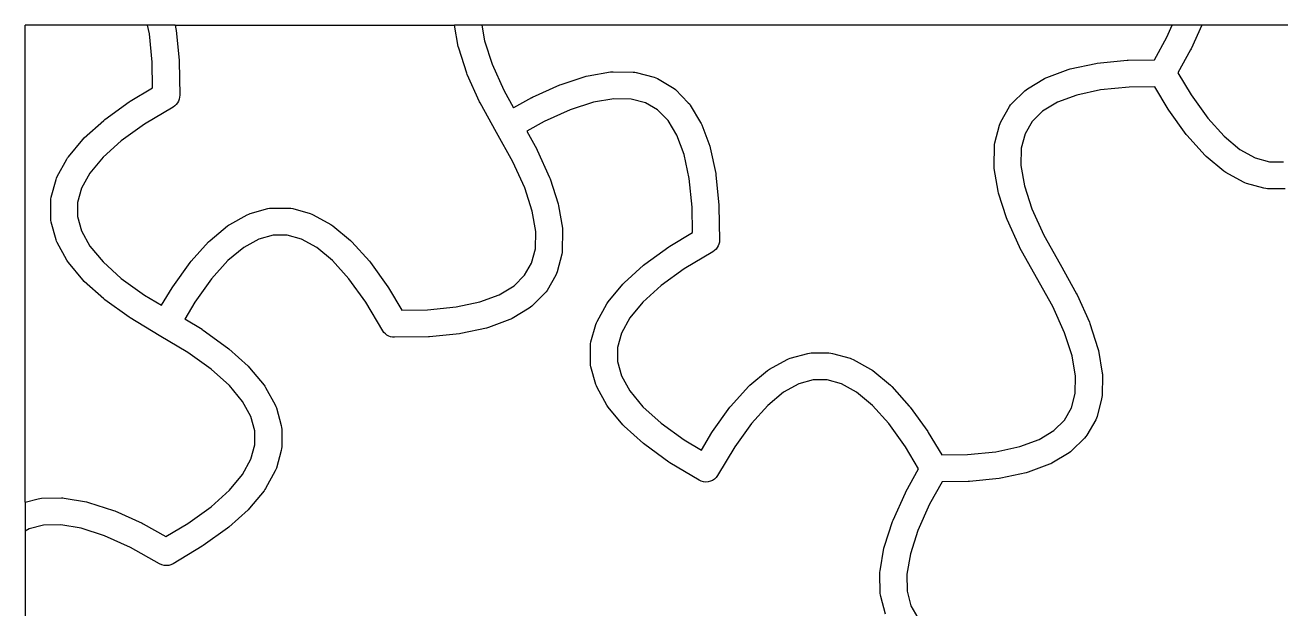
# Model space of a CAD drawing. Header units: millimetres. Extents: x 0 to 304, y 0 to 228.
# Drawn here: x 0 to 69.9, y 195.5 to 228 of the extents above; entities that cross this region are included whole.
import ezdxf

# ---------------------------------------------------------------- set-up
doc = ezdxf.new("R2010")
doc.units = ezdxf.units.MM
doc.layers.add('VISIBLE', color=7, linetype='CONTINUOUS')

msp = doc.modelspace()

# ---------------------------------------------------------------- linework, layer by layer
at = {"layer": 'VISIBLE'}
for p, q in [((0, 201.468965), (0, 228)), ((6.814801, 228), (0, 228)), ((6.917341, 227.519847), (6.814801, 228)), ((8.348624, 228), (6.814801, 228)), ((8.348624, 228), (8.392915, 227.792601)), ((8.348624, 228), (23.907749, 228)), ((24.109341, 226.816757), (23.907749, 228)), ((25.429363, 228), (23.907749, 228)), ((63.85858, 228), (25.429363, 228)), ((25.429363, 228), (25.57892, 227.122179)), ((63.552734, 227.321638), (63.85858, 228)), ((65.503988, 228), (63.85858, 228)), ((65.503988, 228), (64.907019, 226.675933)), ((101.911663, 228), (65.503988, 228)), ((7.076412, 225.934924), (6.917341, 227.519847)), ((8.392915, 227.792601), (8.405705, 227.710864)), ((8.405705, 227.710864), (8.57211, 226.05287)), ((62.858208, 226.076709), (63.552734, 227.321638)), ((24.135174, 226.711641), (24.109341, 226.816757)), ((24.584211, 225.325136), (24.135174, 226.711641)), ((25.57892, 227.122179), (25.998474, 225.826711)), ((64.878268, 226.618798), (64.168148, 225.345915)), ((64.907019, 226.675933), (64.878268, 226.618798)), ((7.0974, 224.509521), (7.076412, 225.934924)), ((8.57211, 226.05287), (8.575778, 225.989014)), ((8.575778, 225.989014), (8.603612, 224.098639)), ((25.998474, 225.826711), (26.653176, 224.374593)), ((58.171945, 225.568013), (59.597212, 225.872387)), ((59.597212, 225.872387), (59.67895, 225.885177)), ((59.67895, 225.885177), (61.336944, 226.051582)), ((61.336944, 226.051582), (61.400799, 226.055249)), ((61.400799, 226.055249), (62.858208, 226.076709)), ((24.614004, 225.247955), (24.584211, 225.325136)), ((25.29889, 223.728887), (24.614004, 225.247955)), ((29.84271, 224.705602), (31.229215, 225.154639)), ((31.229215, 225.154639), (31.33433, 225.180472)), ((31.33433, 225.180472), (32.587671, 225.394008)), ((32.587671, 225.394008), (32.657646, 225.402569)), ((32.657646, 225.402569), (32.728116, 225.404522)), ((32.728116, 225.404522), (33.847693, 225.382902)), ((33.847693, 225.382902), (33.935617, 225.376018)), ((33.935617, 225.376018), (34.022126, 225.35886)), ((34.022126, 225.35886), (35.007338, 225.102432)), ((35.007338, 225.102432), (35.10295, 225.070548)), ((56.810922, 225.06851), (56.875803, 225.096083)), ((56.875803, 225.096083), (58.067996, 225.537827)), ((58.067996, 225.537827), (58.171945, 225.568013)), ((64.168148, 225.345915), (64.899025, 224.121974)), ((5.845976, 223.762232), (7.0974, 224.509521)), ((28.246461, 223.990923), (29.765528, 224.675809)), ((29.765528, 224.675809), (29.84271, 224.705602)), ((35.10295, 225.070548), (35.193424, 225.026133)), ((35.193424, 225.026133), (36.043669, 224.535243)), ((36.043669, 224.535243), (36.127371, 224.479098)), ((36.127371, 224.479098), (36.202789, 224.412237)), ((36.202789, 224.412237), (36.917468, 223.687233)), ((55.651103, 224.348417), (55.717442, 224.406531)), ((55.717442, 224.406531), (55.790145, 224.456455)), ((55.790145, 224.456455), (56.748917, 225.034966)), ((56.748917, 225.034966), (56.810922, 225.06851)), ((59.869967, 224.396812), (58.538282, 224.112423)), ((61.454889, 224.555883), (59.869967, 224.396812)), ((62.880292, 224.576871), (61.454889, 224.555883)), ((63.627581, 223.325448), (62.880292, 224.576871)), ((4.439847, 222.75402), (5.79251, 223.727128)), ((5.79251, 223.727128), (5.845976, 223.762232)), ((8.534138, 223.772168), (8.479526, 223.674276)), ((8.57355, 223.877106), (8.534138, 223.772168)), ((8.596882, 223.986746), (8.57355, 223.877106)), ((8.603612, 224.098639), (8.596882, 223.986746)), ((25.327642, 223.671753), (25.29889, 223.728887)), ((26.653176, 224.374593), (27.193266, 223.406486)), ((28.189326, 223.962172), (27.193266, 223.406486)), ((28.189326, 223.962172), (28.246461, 223.990923)), ((31.639752, 223.710893), (30.344285, 223.291339)), ((32.769874, 223.903436), (31.639752, 223.710893)), ((33.730095, 223.884893), (32.769874, 223.903436)), ((34.531305, 223.676356), (33.730095, 223.884893)), ((36.917468, 223.687233), (36.975581, 223.620894)), ((54.926099, 223.633738), (55.651103, 224.348417)), ((57.463297, 223.714109), (56.640993, 223.21794)), ((58.538282, 224.112423), (57.463297, 223.714109)), ((64.899025, 224.121974), (65.829246, 222.828926)), ((8.238215, 223.44367), (6.642503, 222.490788)), ((8.329893, 223.508172), (8.238215, 223.44367)), ((8.410933, 223.585617), (8.329893, 223.508172)), ((8.479526, 223.674276), (8.410933, 223.585617)), ((26.248724, 222.020723), (25.327642, 223.671753)), ((30.344285, 223.291339), (28.892166, 222.636637)), ((35.205788, 223.286944), (34.531305, 223.676356)), ((35.786991, 222.697343), (35.205788, 223.286944)), ((36.975581, 223.620894), (37.025506, 223.548191)), ((37.025506, 223.548191), (37.604017, 222.589419)), ((54.312203, 222.624373), (54.803093, 223.474618)), ((54.803093, 223.474618), (54.859238, 223.55832)), ((54.859238, 223.55832), (54.926099, 223.633738)), ((56.640993, 223.21794), (56.051392, 222.636737)), ((63.662685, 223.271981), (63.627581, 223.325448)), ((64.635793, 221.919319), (63.662685, 223.271981)), ((3.293325, 221.725846), (4.375455, 222.702075)), ((4.375455, 222.702075), (4.439847, 222.75402)), ((6.642503, 222.490788), (5.349455, 221.560567)), ((28.892166, 222.636637), (27.92406, 222.096547)), ((36.28316, 221.875039), (35.786991, 222.697343)), ((37.604017, 222.589419), (37.637561, 222.527414)), ((37.637561, 222.527414), (37.665134, 222.462533)), ((37.665134, 222.462533), (38.106877, 221.27034)), ((53.979476, 221.453075), (54.235904, 222.438287)), ((54.235904, 222.438287), (54.267788, 222.533899)), ((54.267788, 222.533899), (54.312203, 222.624373)), ((56.051392, 222.636737), (55.66198, 221.962254)), ((65.829246, 222.828926), (66.741377, 221.817848)), ((2.406797, 220.669072), (3.218395, 221.647729)), ((3.218395, 221.647729), (3.293325, 221.725846)), ((27.154211, 220.397647), (26.248724, 222.020723)), ((27.92406, 222.096547), (28.479745, 221.100487)), ((36.681474, 220.800054), (36.28316, 221.875039)), ((55.66198, 221.962254), (55.453443, 221.161044)), ((64.687738, 221.854927), (64.635793, 221.919319)), ((65.663967, 220.772796), (64.687738, 221.854927)), ((66.741377, 221.817848), (67.62382, 221.086041)), ((5.349455, 221.560567), (4.338377, 220.648437)), ((28.479745, 221.100487), (28.508496, 221.043352)), ((28.508496, 221.043352), (29.193383, 219.524285)), ((38.106877, 221.27034), (38.137064, 221.166391)), ((38.137064, 221.166391), (38.441438, 219.741124)), ((53.933814, 220.159065), (53.955434, 221.278642)), ((53.955434, 221.278642), (53.962318, 221.366567)), ((53.962318, 221.366567), (53.979476, 221.453075)), ((55.453443, 221.161044), (55.4349, 220.200823)), ((67.62382, 221.086041), (68.464666, 220.621989)), ((1.786404, 219.572309), (2.32747, 220.5527)), ((2.32747, 220.5527), (2.364396, 220.612752)), ((2.364396, 220.612752), (2.406797, 220.669072)), ((4.338377, 220.648437), (3.606569, 219.765994)), ((27.808913, 218.945528), (27.154211, 220.397647)), ((36.965863, 219.468369), (36.681474, 220.800054)), ((55.4349, 220.200823), (55.627443, 219.070702)), ((65.742084, 220.697867), (65.663967, 220.772796)), ((66.720742, 219.886269), (65.742084, 220.697867)), ((68.464666, 220.621989), (69.262803, 220.401982)), ((69.262803, 220.401982), (70.041629, 220.401982)), ((1.748404, 219.492721), (1.786404, 219.572309)), ((3.606569, 219.765994), (3.142517, 218.925147)), ((29.193383, 219.524285), (29.223175, 219.447103)), ((38.441438, 219.741124), (38.454228, 219.659386)), ((38.454228, 219.659386), (38.620632, 218.001392)), ((53.935767, 220.088596), (53.933814, 220.159065)), ((53.944328, 220.01862), (53.935767, 220.088596)), ((54.157864, 218.76528), (53.944328, 220.01862)), ((66.777061, 219.843868), (66.720742, 219.886269)), ((66.837113, 219.806941), (66.777061, 219.843868)), ((67.817505, 219.265876), (66.837113, 219.806941)), ((1.449476, 218.427792), (1.720009, 219.409223)), ((1.720009, 219.409223), (1.748404, 219.492721)), ((3.142517, 218.925147), (2.92251, 218.12701)), ((28.228467, 217.650061), (27.808913, 218.945528)), ((29.223175, 219.447103), (29.672213, 218.060599)), ((37.124934, 217.883447), (36.965863, 219.468369)), ((55.627443, 219.070702), (56.046997, 217.775234)), ((67.897092, 219.227876), (67.817505, 219.265876)), ((67.98059, 219.199481), (67.897092, 219.227876)), ((68.962022, 218.928948), (67.98059, 219.199481)), ((69.060766, 218.908754), (68.962022, 218.928948)), ((69.161327, 218.901982), (69.060766, 218.908754)), ((70.143105, 218.901982), (69.161327, 218.901982)), ((1.42251, 218.228487), (1.429282, 218.329047)), ((1.42251, 217.246708), (1.42251, 218.228487)), ((1.429282, 218.329047), (1.449476, 218.427792)), ((2.92251, 218.12701), (2.92251, 217.348185)), ((54.183697, 218.660164), (54.157864, 218.76528)), ((54.632734, 217.273659), (54.183697, 218.660164)), ((11.388591, 216.913821), (12.368982, 217.454886)), ((12.368982, 217.454886), (12.448569, 217.492887)), ((12.448569, 217.492887), (12.532067, 217.521282)), ((12.532067, 217.521282), (13.513499, 217.791814)), ((13.513499, 217.791814), (13.612244, 217.812009)), ((13.612244, 217.812009), (13.712804, 217.818781)), ((13.712804, 217.818781), (14.694583, 217.818781)), ((14.694583, 217.818781), (14.795143, 217.812009)), ((14.795143, 217.812009), (14.893888, 217.791814)), ((14.893888, 217.791814), (15.87532, 217.521282)), ((15.87532, 217.521282), (15.958817, 217.492887)), ((15.958817, 217.492887), (16.038405, 217.454886)), ((16.038405, 217.454886), (17.018796, 216.913821)), ((28.421009, 216.519939), (28.228467, 217.650061)), ((29.672213, 218.060599), (29.698046, 217.955483)), ((29.698046, 217.955483), (29.911581, 216.702142)), ((37.145922, 216.458044), (37.124934, 217.883447)), ((38.620632, 218.001392), (38.6243, 217.937537)), ((38.6243, 217.937537), (38.652135, 216.047162)), ((56.046997, 217.775234), (56.701699, 216.323115)), ((1.429282, 217.146147), (1.42251, 217.246708)), ((1.449476, 217.047403), (1.429282, 217.146147)), ((1.720009, 216.065971), (1.449476, 217.047403)), ((2.92251, 217.348185), (3.142517, 216.550047)), ((10.293562, 216.022896), (11.272219, 216.834493)), ((11.272219, 216.834493), (11.328539, 216.876895)), ((11.328539, 216.876895), (11.388591, 216.913821)), ((17.018796, 216.913821), (17.078848, 216.876895)), ((17.078848, 216.876895), (17.135168, 216.834493)), ((17.135168, 216.834493), (18.113825, 216.022896)), ((29.911581, 216.702142), (29.920142, 216.632167)), ((54.662527, 217.196478), (54.632734, 217.273659)), ((55.347413, 215.67741), (54.662527, 217.196478)), ((1.748404, 215.982473), (1.720009, 216.065971)), ((3.142517, 216.550047), (3.606569, 215.709201)), ((10.215445, 215.947966), (10.293562, 216.022896)), ((13.016144, 216.098774), (12.175297, 215.634721)), ((13.814281, 216.318781), (13.016144, 216.098774)), ((14.593106, 216.318781), (13.814281, 216.318781)), ((15.391243, 216.098774), (14.593106, 216.318781)), ((16.23209, 215.634721), (15.391243, 216.098774)), ((18.113825, 216.022896), (18.191942, 215.947966)), ((28.402467, 215.559719), (28.421009, 216.519939)), ((29.922095, 216.561697), (29.900475, 215.442121)), ((29.920142, 216.632167), (29.922095, 216.561697)), ((35.894499, 215.710755), (37.145922, 216.458044)), ((38.652135, 216.047162), (38.645405, 215.935269)), ((56.701699, 216.323115), (57.607186, 214.700039)), ((1.786404, 215.902886), (1.748404, 215.982473)), ((2.32747, 214.922495), (1.786404, 215.902886)), ((3.606569, 215.709201), (4.338377, 214.826758)), ((9.239215, 214.865836), (10.215445, 215.947966)), ((12.175297, 215.634721), (11.292854, 214.902914)), ((17.114533, 214.902914), (16.23209, 215.634721)), ((18.191942, 215.947966), (19.168171, 214.865836)), ((28.19393, 214.758508), (28.402467, 215.559719)), ((29.893591, 215.354196), (29.876433, 215.267687)), ((29.900475, 215.442121), (29.893591, 215.354196)), ((34.488369, 214.702543), (35.841032, 215.675651)), ((35.841032, 215.675651), (35.894499, 215.710755)), ((38.286738, 215.392192), (36.691025, 214.439311)), ((38.378416, 215.456694), (38.286738, 215.392192)), ((38.459456, 215.53414), (38.378416, 215.456694)), ((38.528048, 215.622799), (38.459456, 215.53414)), ((38.58266, 215.720691), (38.528048, 215.622799)), ((38.622073, 215.825629), (38.58266, 215.720691)), ((38.645405, 215.935269), (38.622073, 215.825629)), ((55.376164, 215.620276), (55.347413, 215.67741)), ((56.297246, 213.969246), (55.376164, 215.620276)), ((2.364396, 214.862442), (2.32747, 214.922495)), ((2.406797, 214.806123), (2.364396, 214.862442)), ((3.218395, 213.827465), (2.406797, 214.806123)), ((4.338377, 214.826758), (5.349455, 213.914627)), ((8.214163, 213.448781), (9.187271, 214.801444)), ((9.187271, 214.801444), (9.239215, 214.865836)), ((11.292854, 214.902914), (10.380723, 213.891836)), ((18.026663, 213.891836), (17.114533, 214.902914)), ((19.168171, 214.865836), (19.220116, 214.801444)), ((19.220116, 214.801444), (20.193224, 213.448781)), ((27.804517, 214.084026), (28.19393, 214.758508)), ((29.876433, 215.267687), (29.620005, 214.282476)), ((33.341847, 213.674369), (34.423977, 214.650598)), ((34.423977, 214.650598), (34.488369, 214.702543)), ((57.607186, 214.700039), (58.528268, 213.04901)), ((5.349455, 213.914627), (6.642503, 212.984406)), ((27.214917, 213.502822), (27.804517, 214.084026)), ((29.543706, 214.09639), (29.052817, 213.246144)), ((29.588122, 214.186864), (29.543706, 214.09639)), ((29.620005, 214.282476), (29.588122, 214.186864)), ((36.691025, 214.439311), (35.397977, 213.50909)), ((57.202734, 212.34617), (56.297246, 213.969246)), ((3.293325, 213.749349), (3.218395, 213.827465)), ((4.375455, 212.773119), (3.293325, 213.749349)), ((7.594288, 212.416047), (8.179058, 213.395315)), ((8.179058, 213.395315), (8.214163, 213.448781)), ((10.380723, 213.891836), (9.450503, 212.598788)), ((18.956884, 212.598788), (18.026663, 213.891836)), ((20.193224, 213.448781), (20.228328, 213.395315)), ((20.228328, 213.395315), (20.975617, 212.143891)), ((26.392613, 213.006654), (27.214917, 213.502822)), ((29.052817, 213.246144), (28.996672, 213.162442)), ((32.45532, 212.617594), (33.266918, 213.596252)), ((33.266918, 213.596252), (33.341847, 213.674369)), ((35.397977, 213.50909), (34.386899, 212.596959)), ((4.439847, 212.721174), (4.375455, 212.773119)), ((5.79251, 211.748067), (4.439847, 212.721174)), ((6.642503, 212.984406), (7.594288, 212.416047)), ((9.450503, 212.598788), (8.882143, 211.647003)), ((19.909766, 211.003075), (18.956884, 212.598788)), ((23.985943, 212.32395), (25.317627, 212.608339)), ((25.317627, 212.608339), (26.392613, 213.006654)), ((28.929811, 213.087024), (28.204807, 212.372346)), ((28.996672, 213.162442), (28.929811, 213.087024)), ((32.375992, 212.501223), (32.412918, 212.561275)), ((32.412918, 212.561275), (32.45532, 212.617594)), ((34.386899, 212.596959), (33.655092, 211.714516)), ((58.528268, 213.04901), (58.557019, 212.991875)), ((58.557019, 212.991875), (59.241905, 211.472808)), ((20.975617, 212.143891), (22.40102, 212.164879)), ((22.40102, 212.164879), (23.985943, 212.32395)), ((28.065764, 212.264308), (27.106992, 211.685796)), ((28.138467, 212.314232), (28.065764, 212.264308)), ((28.204807, 212.372346), (28.138467, 212.314232)), ((31.834927, 211.520831), (32.375992, 212.501223)), ((57.857435, 210.894051), (57.202734, 212.34617)), ((5.845976, 211.712962), (5.79251, 211.748067)), ((7.469171, 210.74367), (5.845976, 211.712962)), ((9.861411, 211.062232), (8.882143, 211.647003)), ((25.683964, 211.15275), (24.258697, 210.848375)), ((25.787914, 211.182936), (25.683964, 211.15275)), ((26.980107, 211.624679), (25.787914, 211.182936)), ((27.044987, 211.652253), (26.980107, 211.624679)), ((27.106992, 211.685796), (27.044987, 211.652253)), ((31.497999, 210.376314), (31.768532, 211.357746)), ((31.768532, 211.357746), (31.796927, 211.441244)), ((31.796927, 211.441244), (31.834927, 211.520831)), ((33.655092, 211.714516), (33.19104, 210.87367)), ((59.241905, 211.472808), (59.271698, 211.395626)), ((59.271698, 211.395626), (59.720736, 210.009121)), ((9.064884, 209.790788), (7.469171, 210.74367)), ((9.861411, 211.062232), (9.914877, 211.027128)), ((9.914877, 211.027128), (11.26754, 210.05402)), ((19.974268, 210.911398), (19.909766, 211.003075)), ((20.051714, 210.830357), (19.974268, 210.911398)), ((20.140373, 210.761765), (20.051714, 210.830357)), ((20.238264, 210.707153), (20.140373, 210.761765)), ((20.343202, 210.667741), (20.238264, 210.707153)), ((20.452843, 210.644409), (20.343202, 210.667741)), ((20.564735, 210.637679), (20.452843, 210.644409)), ((22.45511, 210.665513), (20.564735, 210.637679)), ((22.518966, 210.669181), (22.45511, 210.665513)), ((24.17696, 210.835586), (22.518966, 210.669181)), ((24.258697, 210.848375), (24.17696, 210.835586)), ((33.19104, 210.87367), (32.971033, 210.075533)), ((58.276989, 209.598584), (57.857435, 210.894051)), ((10.357932, 208.860567), (9.064884, 209.790788)), ((11.26754, 210.05402), (11.331932, 210.002075)), ((11.331932, 210.002075), (12.414062, 209.025846)), ((31.471033, 210.177009), (31.477805, 210.27757)), ((31.471033, 209.195231), (31.471033, 210.177009)), ((31.477805, 210.27757), (31.497999, 210.376314)), ((32.971033, 210.075533), (32.971033, 209.296707)), ((42.58059, 209.469804), (43.562022, 209.740337)), ((43.562022, 209.740337), (43.660766, 209.760531)), ((43.660766, 209.760531), (43.761327, 209.767303)), ((43.761327, 209.767303), (44.743105, 209.767303)), ((44.743105, 209.767303), (44.843666, 209.760531)), ((44.843666, 209.760531), (44.94241, 209.740337)), ((44.94241, 209.740337), (45.923842, 209.469804)), ((59.720736, 210.009121), (59.746568, 209.904005)), ((59.746568, 209.904005), (59.960104, 208.650665)), ((12.414062, 209.025846), (12.488992, 208.947729)), ((31.477805, 209.09467), (31.471033, 209.195231)), ((31.497999, 208.995926), (31.477805, 209.09467)), ((32.971033, 209.296707), (33.19104, 208.49857)), ((41.437113, 208.862344), (42.417505, 209.403409)), ((42.417505, 209.403409), (42.497092, 209.441409)), ((42.497092, 209.441409), (42.58059, 209.469804)), ((45.923842, 209.469804), (46.00734, 209.441409)), ((46.00734, 209.441409), (46.086927, 209.403409)), ((46.086927, 209.403409), (47.067319, 208.862344)), ((58.469532, 208.468462), (58.276989, 209.598584)), ((11.36901, 207.948437), (10.357932, 208.860567)), ((12.488992, 208.947729), (13.30059, 207.969072)), ((31.768532, 208.014494), (31.497999, 208.995926)), ((33.19104, 208.49857), (33.655092, 207.657724)), ((40.342084, 207.971418), (41.320742, 208.783016)), ((41.320742, 208.783016), (41.377061, 208.825418)), ((41.377061, 208.825418), (41.437113, 208.862344)), ((47.067319, 208.862344), (47.127371, 208.825418)), ((47.127371, 208.825418), (47.183691, 208.783016)), ((47.183691, 208.783016), (48.162348, 207.971418)), ((58.450989, 207.508241), (58.469532, 208.468462)), ((59.970618, 208.51022), (59.948998, 207.390643)), ((59.960104, 208.650665), (59.968665, 208.58069)), ((59.968665, 208.58069), (59.970618, 208.51022)), ((12.100818, 207.065994), (11.36901, 207.948437)), ((13.30059, 207.969072), (13.342991, 207.912752)), ((13.342991, 207.912752), (13.379917, 207.8527)), ((13.379917, 207.8527), (13.920982, 206.872309)), ((31.796927, 207.930996), (31.768532, 208.014494)), ((31.834927, 207.851409), (31.796927, 207.930996)), ((32.375992, 206.871017), (31.834927, 207.851409)), ((33.655092, 207.657724), (34.386899, 206.775281)), ((39.287738, 206.814359), (40.263967, 207.896489)), ((40.263967, 207.896489), (40.342084, 207.971418)), ((43.064666, 208.047296), (42.22382, 207.583244)), ((43.862803, 208.267303), (43.064666, 208.047296)), ((44.641629, 208.267303), (43.862803, 208.267303)), ((45.439766, 208.047296), (44.641629, 208.267303)), ((46.280612, 207.583244), (45.439766, 208.047296)), ((48.162348, 207.971418), (48.240465, 207.896489)), ((48.240465, 207.896489), (49.216694, 206.814359)), ((12.56487, 206.225147), (12.100818, 207.065994)), ((42.22382, 207.583244), (41.341377, 206.851437)), ((47.163055, 206.851437), (46.280612, 207.583244)), ((58.242453, 206.707031), (58.450989, 207.508241)), ((59.924956, 207.21621), (59.668528, 206.230998)), ((59.942114, 207.302718), (59.924956, 207.21621)), ((59.948998, 207.390643), (59.942114, 207.302718)), ((12.784877, 205.42701), (12.56487, 206.225147)), ((13.920982, 206.872309), (13.958983, 206.792721)), ((13.958983, 206.792721), (13.987378, 206.709223)), ((13.987378, 206.709223), (14.25791, 205.727792)), ((32.412918, 206.810965), (32.375992, 206.871017)), ((32.45532, 206.754645), (32.412918, 206.810965)), ((33.266918, 205.775988), (32.45532, 206.754645)), ((34.386899, 206.775281), (35.397977, 205.86315)), ((38.262685, 205.397304), (39.235793, 206.749967)), ((39.235793, 206.749967), (39.287738, 206.814359)), ((41.341377, 206.851437), (40.429246, 205.840359)), ((48.075186, 205.840359), (47.163055, 206.851437)), ((49.216694, 206.814359), (49.268639, 206.749967)), ((49.268639, 206.749967), (50.241747, 205.397304)), ((57.85304, 206.032548), (58.242453, 206.707031)), ((59.668528, 206.230998), (59.636644, 206.135386)), ((14.25791, 205.727792), (14.278105, 205.629047)), ((14.278105, 205.629047), (14.284877, 205.528487)), ((14.284877, 205.528487), (14.284877, 204.546708)), ((33.341847, 205.697871), (33.266918, 205.775988)), ((34.423977, 204.721642), (33.341847, 205.697871)), ((35.397977, 205.86315), (36.691025, 204.932929)), ((40.429246, 205.840359), (39.499025, 204.547311)), ((49.005407, 204.547311), (48.075186, 205.840359)), ((57.263439, 205.451345), (57.85304, 206.032548)), ((59.592229, 206.044912), (59.10134, 205.194667)), ((59.636644, 206.135386), (59.592229, 206.044912)), ((12.784877, 204.648185), (12.784877, 205.42701)), ((36.691025, 204.932929), (37.64281, 204.36457)), ((37.64281, 204.36457), (38.227581, 205.343837)), ((38.227581, 205.343837), (38.262685, 205.397304)), ((50.241747, 205.397304), (50.276851, 205.343837)), ((50.276851, 205.343837), (51.02414, 204.092414)), ((55.36615, 204.556862), (56.441135, 204.955176)), ((56.441135, 204.955176), (57.263439, 205.451345)), ((58.978334, 205.035547), (58.25333, 204.320868)), ((59.045194, 205.110965), (58.978334, 205.035547)), ((59.10134, 205.194667), (59.045194, 205.110965)), ((12.56487, 203.850047), (12.784877, 204.648185)), ((14.25791, 204.347403), (13.987378, 203.365971)), ((14.278105, 204.446147), (14.25791, 204.347403)), ((14.284877, 204.546708), (14.278105, 204.446147)), ((34.488369, 204.669697), (34.423977, 204.721642)), ((35.841032, 203.696589), (34.488369, 204.669697)), ((39.499025, 204.547311), (38.546144, 202.951598)), ((49.736285, 203.32337), (49.005407, 204.547311)), ((52.449543, 204.113402), (54.034465, 204.272473)), ((54.034465, 204.272473), (55.36615, 204.556862)), ((58.114287, 204.21283), (57.155515, 203.634319)), ((58.18699, 204.262755), (58.114287, 204.21283)), ((58.25333, 204.320868), (58.18699, 204.262755)), ((12.100818, 203.009201), (12.56487, 203.850047)), ((35.894499, 203.661485), (35.841032, 203.696589)), ((37.517694, 202.692192), (35.894499, 203.661485)), ((51.02414, 204.092414), (52.449543, 204.113402)), ((57.028629, 203.573202), (55.836436, 203.131459)), ((57.09351, 203.600775), (57.028629, 203.573202)), ((57.155515, 203.634319), (57.09351, 203.600775)), ((11.36901, 202.126758), (12.100818, 203.009201)), ((13.920982, 203.202886), (13.379917, 202.222495)), ((13.958983, 203.282473), (13.920982, 203.202886)), ((13.987378, 203.365971), (13.958983, 203.282473)), ((38.375796, 202.754551), (38.267613, 202.68115)), ((38.469589, 202.845623), (38.375796, 202.754551)), ((38.546144, 202.951598), (38.469589, 202.845623)), ((49.026164, 202.050487), (49.736285, 203.32337)), ((54.225483, 202.784108), (52.567488, 202.617703)), ((54.30722, 202.796898), (54.225483, 202.784108)), ((55.732487, 203.101272), (54.30722, 202.796898)), ((55.836436, 203.131459), (55.732487, 203.101272)), ((10.357932, 201.214627), (11.36901, 202.126758)), ((13.30059, 202.106123), (12.488992, 201.127465)), ((13.342991, 202.162442), (13.30059, 202.106123)), ((13.379917, 202.222495), (13.342991, 202.162442)), ((37.635353, 202.635203), (37.517694, 202.692192)), ((37.76112, 202.599512), (37.635353, 202.635203)), ((37.891174, 202.586201), (37.76112, 202.599512)), ((38.021564, 202.595677), (37.891174, 202.586201)), ((38.148327, 202.62765), (38.021564, 202.595677)), ((38.267613, 202.68115), (38.148327, 202.62765)), ((48.997413, 201.993352), (49.026164, 202.050487)), ((51.046224, 202.592576), (50.351699, 201.347647)), ((52.503633, 202.614036), (51.046224, 202.592576)), ((52.567488, 202.617703), (52.503633, 202.614036)), ((0, 201.468965), (0.735261, 201.660337)), ((0, 201.468965), (0, 199.847305)), ((0.735261, 201.660337), (0.821769, 201.677495)), ((0.821769, 201.677495), (0.909694, 201.684379)), ((0.909694, 201.684379), (2.029271, 201.705999)), ((2.029271, 201.705999), (2.09974, 201.704046)), ((2.09974, 201.704046), (2.169715, 201.695485)), ((2.169715, 201.695485), (3.423056, 201.481949)), ((3.423056, 201.481949), (3.528172, 201.456117)), ((3.528172, 201.456117), (4.914677, 201.007079)), ((48.312527, 200.474285), (48.997413, 201.993352)), ((50.351699, 201.347647), (49.696997, 199.895528)), ((4.914677, 201.007079), (4.991858, 200.977287)), ((4.991858, 200.977287), (6.510926, 200.2924)), ((9.064884, 200.284406), (10.357932, 201.214627)), ((12.414062, 201.049349), (11.331932, 200.073119)), ((12.488992, 201.127465), (12.414062, 201.049349)), ((0.226082, 199.977834), (0, 199.847305)), ((1.027292, 200.186371), (0.226082, 199.977834)), ((1.987513, 200.204913), (1.027292, 200.186371)), ((3.117634, 200.012371), (1.987513, 200.204913)), ((4.413102, 199.592817), (3.117634, 200.012371)), ((6.510926, 200.2924), (6.56806, 200.263649)), ((6.56806, 200.263649), (7.840943, 199.553529)), ((7.840943, 199.553529), (9.064884, 200.284406)), ((11.26754, 200.021174), (9.914877, 199.048067)), ((11.331932, 200.073119), (11.26754, 200.021174)), ((47.833697, 199.010599), (48.282734, 200.397103)), ((48.282734, 200.397103), (48.312527, 200.474285)), ((0, 199.847305), (0, 192.937627)), ((5.865221, 198.938115), (4.413102, 199.592817)), ((49.696997, 199.895528), (49.277443, 198.600061)), ((7.488297, 198.032628), (5.865221, 198.938115)), ((9.861411, 199.012962), (8.238215, 198.04367)), ((9.914877, 199.048067), (9.861411, 199.012962)), ((47.594328, 197.652142), (47.807864, 198.905483)), ((47.807864, 198.905483), (47.833697, 199.010599)), ((49.277443, 198.600061), (49.0849, 197.469939)), ((7.607582, 197.979128), (7.488297, 198.032628)), ((7.734346, 197.947154), (7.607582, 197.979128)), ((7.864735, 197.937679), (7.734346, 197.947154)), ((7.99479, 197.950989), (7.864735, 197.937679)), ((8.120557, 197.986681), (7.99479, 197.950989)), ((8.238215, 198.04367), (8.120557, 197.986681)), ((47.583814, 197.511697), (47.585767, 197.582167)), ((47.605434, 196.392121), (47.583814, 197.511697)), ((47.585767, 197.582167), (47.594328, 197.652142)), ((49.0849, 197.469939), (49.103443, 196.509719)), ((49.103443, 196.509719), (49.31198, 195.708508)), ((47.612318, 196.304196), (47.605434, 196.392121)), ((47.629476, 196.217687), (47.612318, 196.304196)), ((47.885904, 195.232476), (47.629476, 196.217687)), ((49.31198, 195.708508), (49.701392, 195.034026))]:
    msp.add_line(p, q, dxfattribs=at)

doc.saveas('drawing.dxf')
